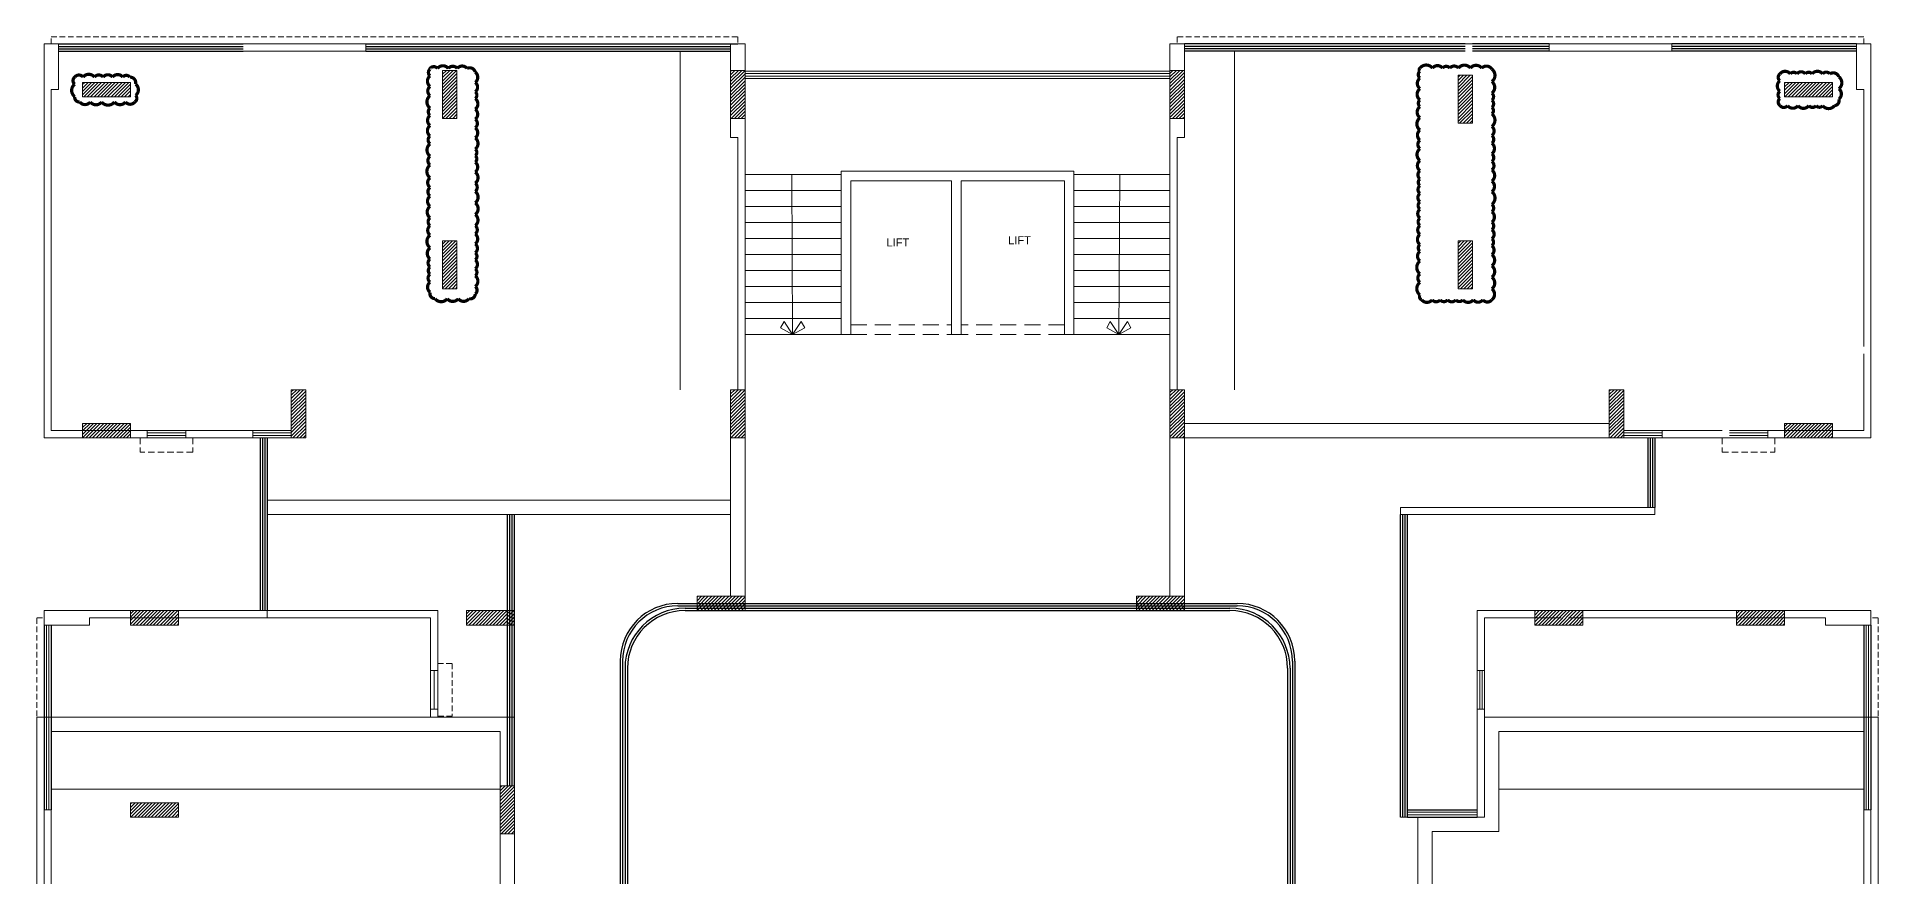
# Model space of a CAD drawing. Header units: inches. Extents: x 1807 to 67852, y 1160 to 20242.
# Drawn here: x 30900 to 32050, y 9238 to 9763 of the extents above; entities that cross this region are included whole.
import ezdxf

# ---------------------------------------------------------------- set-up
doc = ezdxf.new("R2010")
doc.units = ezdxf.units.IN
doc.header["$MEASUREMENT"] = 0
doc.linetypes.add('DASHED', pattern=[0.75, 0.5, -0.25])
for name, color, linetype, lineweight in [('02WINDOW & DOTTED', 8, 'Continuous', 20), ('06DIM', 194, 'Continuous', 15), ('column_01', 7, 'Continuous', 18), ('HATCH', 8, 'Continuous', 0), ('Nstair', 8, 'Continuous', 20), ('PROJ.', 8, 'DASHED', 20), ('RAILING', 8, 'Continuous', 25), ('Railing 01', 8, 'Continuous', 18), ('SHOP TEXT', 7, 'Continuous', 15), ('wall', 7, 'Continuous', 20), ('WALLS', 7, 'Continuous', 20), ('WINDOW', 8, 'Continuous', 15)]:
    doc.layers.add(name, color=color, linetype=linetype, lineweight=lineweight)
doc.styles.add('Krupalu 1', font='arial.ttf')
pattern_1 = [(45, (-2883.8112, 0), (-1.0606601718, 1.0606601718), [])]

# ---------------------------------------------------------------- blocks, each defined once
blk = doc.blocks.new('A$C538C39F4')
at = {"layer": 'column_01', "lineweight": 18}
h = blk.add_hatch(color=8, dxfattribs=at)
h.dxf.hatch_style = 1
h.paths.add_polyline_path([(0, 0), (0, 9), (9, 9), (9, 0)])
at = {"layer": 'column_01'}
for p, q in [((9, 9), (0, 0)), ((0, 9), (9, 0))]:
    blk.add_line(p, q, dxfattribs=at)
blk.add_lwpolyline([(0, 9), (9, 9), (9, 0), (0, 0)], close=True, dxfattribs=at)
blk = doc.blocks.new('dfhtutrut')
at = {"layer": 'HATCH'}
h = blk.add_hatch(dxfattribs=at)
h.set_pattern_fill('ANSI31', color=256, scale=12, style=0)
h.set_pattern_definition(pattern_1)
h.paths.add_polyline_path([(142340.4, -629916), (142340.4, -629946), (142349.4, -629946), (142349.4, -629916)])
h = blk.add_hatch(dxfattribs=at)
h.set_pattern_fill('ANSI31', color=256, scale=12, style=0)
h.set_pattern_definition(pattern_1)
h.paths.add_polyline_path([(142520.4, -629916), (142520.4, -629946), (142529.4, -629946), (142529.4, -629916)])
h = blk.add_hatch(dxfattribs=at)
h.set_pattern_fill('ANSI31', color=256, scale=12, style=0)
h.set_pattern_definition(pattern_1)
h.paths.add_polyline_path([(142794.9, -629916), (142794.9, -629946), (142803.9, -629946), (142803.9, -629916)])
h = blk.add_hatch(dxfattribs=at)
h.set_pattern_fill('ANSI31', color=256, scale=12, style=0)
h.set_pattern_definition(pattern_1)
h.paths.add_polyline_path([(142974.9, -629919), (142974.9, -629949), (142983.9, -629949), (142983.9, -629919)])
h = blk.add_hatch(dxfattribs=at)
h.set_pattern_fill('ANSI31', color=256, scale=12, style=0)
h.set_pattern_definition(pattern_1)
h.paths.add_polyline_path([(142115.4, -629932.5), (142145.4, -629932.5), (142145.4, -629923.5), (142115.4, -629923.5)])
h = blk.add_hatch(dxfattribs=at)
h.set_pattern_fill('ANSI31', color=256, scale=12, style=0)
h.set_pattern_definition(pattern_1)
h.paths.add_polyline_path([(143208.9, -629932.5), (143178.9, -629932.5), (143178.9, -629923.5), (143208.9, -629923.5)])
h = blk.add_hatch(dxfattribs=at)
h.set_pattern_fill('ANSI31', color=256, scale=12, style=0)
h.set_pattern_definition(pattern_1)
h.paths.add_polyline_path([(142349.4, -630052.5), (142349.4, -630022.5), (142340.4, -630022.5), (142340.4, -630052.5)])
h = blk.add_hatch(dxfattribs=at)
h.set_pattern_fill('ANSI31', color=256, scale=12, style=0)
h.set_pattern_definition(pattern_1)
h.paths.add_polyline_path([(142983.9, -630052.5), (142983.9, -630022.5), (142974.9, -630022.5), (142974.9, -630052.5)])
h = blk.add_hatch(dxfattribs=at)
h.set_pattern_fill('ANSI31', color=256, scale=12, style=0)
h.set_pattern_definition(pattern_1)
h.paths.add_polyline_path([(142254.9, -630145.5), (142254.9, -630115.5), (142245.9, -630115.5), (142245.9, -630145.5)])
h = blk.add_hatch(dxfattribs=at)
h.set_pattern_fill('ANSI31', color=256, scale=12, style=0)
h.set_pattern_definition(pattern_1)
h.paths.add_polyline_path([(142529.4, -630145.5), (142529.4, -630115.5), (142520.4, -630115.5), (142520.4, -630145.5)])
h = blk.add_hatch(dxfattribs=at)
h.set_pattern_fill('ANSI31', color=256, scale=12, style=0)
h.set_pattern_definition(pattern_1)
h.paths.add_polyline_path([(142803.9, -630145.5), (142803.9, -630115.5), (142794.9, -630115.5), (142794.9, -630145.5)])
h = blk.add_hatch(dxfattribs=at)
h.set_pattern_fill('ANSI31', color=256, scale=12, style=0)
h.set_pattern_definition(pattern_1)
h.paths.add_polyline_path([(143078.4, -630145.5), (143078.4, -630115.5), (143069.4, -630115.5), (143069.4, -630145.5)])
h = blk.add_hatch(dxfattribs=at)
h.set_pattern_fill('ANSI31', color=256, scale=12, style=0)
h.set_pattern_definition(pattern_1)
h.paths.add_polyline_path([(142115.4, -630145.5), (142145.4, -630145.5), (142145.4, -630136.5), (142115.4, -630136.5)])
h = blk.add_hatch(dxfattribs=at)
h.set_pattern_fill('ANSI31', color=256, scale=12, style=0)
h.set_pattern_definition(pattern_1)
h.paths.add_polyline_path([(143208.9, -630145.5), (143178.9, -630145.5), (143178.9, -630136.5), (143208.9, -630136.5)])
h = blk.add_hatch(dxfattribs=at)
h.set_pattern_fill('ANSI31', color=256, scale=12, style=0)
h.set_pattern_definition(pattern_1)
h.paths.add_polyline_path([(142145.4, -630262.5), (142175.4, -630262.5), (142175.4, -630253.5), (142145.4, -630253.5)])
h = blk.add_hatch(dxfattribs=at)
h.set_pattern_fill('ANSI31', color=256, scale=12, style=0)
h.set_pattern_definition(pattern_1)
h.paths.add_polyline_path([(142385.4, -630262.5), (142355.4, -630262.5), (142355.4, -630253.5), (142385.4, -630253.5)])
h = blk.add_hatch(dxfattribs=at)
h.set_pattern_fill('ANSI31', color=256, scale=12, style=0)
h.set_pattern_definition(pattern_1)
h.paths.add_polyline_path([(142529.4, -630244.5), (142499.4, -630244.5), (142499.4, -630253.5), (142529.4, -630253.5)])
h = blk.add_hatch(dxfattribs=at)
h.set_pattern_fill('ANSI31', color=256, scale=12, style=0)
h.set_pattern_definition(pattern_1)
h.paths.add_polyline_path([(142803.9, -630244.5), (142773.9, -630244.5), (142773.9, -630253.5), (142803.9, -630253.5)])
h = blk.add_hatch(dxfattribs=at)
h.set_pattern_fill('ANSI31', color=256, scale=12, style=0)
h.set_pattern_definition(pattern_1)
h.paths.add_polyline_path([(143022.9, -630262.5), (143052.9, -630262.5), (143052.9, -630253.5), (143022.9, -630253.5)])
h = blk.add_hatch(dxfattribs=at)
h.set_pattern_fill('ANSI31', color=256, scale=12, style=0)
h.set_pattern_definition(pattern_1)
h.paths.add_polyline_path([(143178.9, -630262.5), (143148.9, -630262.5), (143148.9, -630253.5), (143178.9, -630253.5)])
h = blk.add_hatch(dxfattribs=at)
h.set_pattern_fill('ANSI31', color=256, scale=12, style=0)
h.set_pattern_definition(pattern_1)
h.paths.add_polyline_path([(142376.4, -630363), (142376.4, -630393), (142385.4, -630393), (142385.4, -630363)])
h = blk.add_hatch(dxfattribs=at)
h.set_pattern_fill('ANSI31', color=256, scale=12, style=0)
h.set_pattern_definition(pattern_1)
h.paths.add_polyline_path([(142145.4, -630382.5), (142175.4, -630382.5), (142175.4, -630373.5), (142145.4, -630373.5)])
h = blk.add_hatch(dxfattribs=at)
h.set_pattern_fill('ANSI31', color=256, scale=12, style=0)
h.set_pattern_definition(pattern_1)
h.paths.add_polyline_path([(142938.9, -630490.5), (142938.9, -630520.5), (142947.9, -630520.5), (142947.9, -630490.5)])
h = blk.add_hatch(dxfattribs=at)
h.set_pattern_fill('ANSI31', color=256, scale=12, style=0)
h.set_pattern_definition(pattern_1)
h.paths.add_polyline_path([(142145.4, -630507), (142175.4, -630507), (142175.4, -630498), (142145.4, -630498)])
h = blk.add_hatch(dxfattribs=at)
h.set_pattern_fill('ANSI31', color=256, scale=12, style=0)
h.set_pattern_definition(pattern_1)
h.paths.add_polyline_path([(142230.9, -630507), (142200.9, -630507), (142200.9, -630498), (142230.9, -630498)])
h = blk.add_hatch(dxfattribs=at)
h.set_pattern_fill('ANSI31', color=256, scale=12, style=0)
h.set_pattern_definition(pattern_1)
h.paths.add_polyline_path([(143079.9, -630507), (143109.9, -630507), (143109.9, -630498), (143079.9, -630498)])
h = blk.add_hatch(dxfattribs=at)
h.set_pattern_fill('ANSI31', color=256, scale=12, style=0)
h.set_pattern_definition(pattern_1)
h.paths.add_polyline_path([(143178.9, -630507), (143148.9, -630507), (143148.9, -630498), (143178.9, -630498)])
h = blk.add_hatch(dxfattribs=at)
h.set_pattern_fill('ANSI31', color=256, scale=12, style=0)
h.set_pattern_definition(pattern_1)
h.paths.add_polyline_path([(142385.4, -630622.5), (142355.4, -630622.5), (142355.4, -630631.5), (142385.4, -630631.5)])
h = blk.add_hatch(dxfattribs=at)
h.set_pattern_fill('ANSI31', color=256, scale=12, style=0)
h.set_pattern_definition(pattern_1)
h.paths.add_polyline_path([(142938.9, -630631.5), (142968.9, -630631.5), (142968.9, -630622.5), (142938.9, -630622.5)])
h = blk.add_hatch(dxfattribs=at)
h.set_pattern_fill('ANSI31', color=256, scale=12, style=0)
h.set_pattern_definition(pattern_1)
h.paths.add_polyline_path([(142145.4, -630693.7), (142175.4, -630693.7), (142175.4, -630684.7), (142145.4, -630684.7)])
h = blk.add_hatch(dxfattribs=at)
h.set_pattern_fill('ANSI31', color=256, scale=12, style=0)
h.set_pattern_definition(pattern_1)
h.paths.add_polyline_path([(143178.9, -630693.7), (143148.9, -630693.7), (143148.9, -630684.7), (143178.9, -630684.7)])
h = blk.add_hatch(dxfattribs=at)
h.set_pattern_fill('ANSI31', color=256, scale=12, style=0)
h.set_pattern_definition(pattern_1)
h.paths.add_polyline_path([(142385.4, -630747), (142355.4, -630747), (142355.4, -630756), (142385.4, -630756)])
h = blk.add_hatch(dxfattribs=at)
h.set_pattern_fill('ANSI31', color=256, scale=12, style=0)
h.set_pattern_definition(pattern_1)
h.paths.add_polyline_path([(142938.9, -630756), (142968.9, -630756), (142968.9, -630747), (142938.9, -630747)])
h = blk.add_hatch(dxfattribs=at)
h.set_pattern_fill('ANSI31', color=256, scale=12, style=0)
h.set_pattern_definition(pattern_1)
h.paths.add_polyline_path([(142145.4, -630880.5), (142175.4, -630880.5), (142175.4, -630871.5), (142145.4, -630871.5)])
h = blk.add_hatch(dxfattribs=at)
h.set_pattern_fill('ANSI31', color=256, scale=12, style=0)
h.set_pattern_definition(pattern_1)
h.paths.add_polyline_path([(142230.9, -630880.5), (142200.9, -630880.5), (142200.9, -630871.5), (142230.9, -630871.5)])
h = blk.add_hatch(dxfattribs=at)
h.set_pattern_fill('ANSI31', color=256, scale=12, style=0)
h.set_pattern_definition(pattern_1)
h.paths.add_polyline_path([(143079.9, -630880.5), (143109.9, -630880.5), (143109.9, -630871.5), (143079.9, -630871.5)])
h = blk.add_hatch(dxfattribs=at)
h.set_pattern_fill('ANSI31', color=256, scale=12, style=0)
h.set_pattern_definition(pattern_1)
h.paths.add_polyline_path([(143178.9, -630880.5), (143148.9, -630880.5), (143148.9, -630871.5), (143178.9, -630871.5)])
h = blk.add_hatch(dxfattribs=at)
h.set_pattern_fill('ANSI31', color=256, scale=12, style=0)
h.set_pattern_definition(pattern_1)
h.paths.add_polyline_path([(142385.4, -631000.5), (142385.4, -630970.5), (142376.4, -630970.5), (142376.4, -631000.5)])
h = blk.add_hatch(dxfattribs=at)
h.set_pattern_fill('ANSI31', color=256, scale=12, style=0)
h.set_pattern_definition(pattern_1)
h.paths.add_polyline_path([(142947.9, -631000.5), (142947.9, -630970.5), (142938.9, -630970.5), (142938.9, -631000.5)])
h = blk.add_hatch(dxfattribs=at)
h.set_pattern_fill('ANSI31', color=256, scale=12, style=0)
h.set_pattern_definition(pattern_1)
h.paths.add_polyline_path([(142115.4, -630996), (142115.4, -631026), (142124.4, -631026), (142124.4, -630996)])
h = blk.add_hatch(dxfattribs=at)
h.set_pattern_fill('ANSI31', color=256, scale=12, style=0)
h.set_pattern_definition(pattern_1)
h.paths.add_polyline_path([(143199.9, -630996), (143199.9, -631026), (143208.9, -631026), (143208.9, -630996)])
h = blk.add_hatch(dxfattribs=at)
h.set_pattern_fill('ANSI31', color=256, scale=12, style=0)
h.set_pattern_definition(pattern_1)
h.paths.add_polyline_path([(142553.4, -631129.5), (142553.4, -631099.5), (142544.4, -631099.5), (142544.4, -631129.5)])
h = blk.add_hatch(dxfattribs=at)
h.set_pattern_fill('ANSI31', color=256, scale=12, style=0)
h.set_pattern_definition(pattern_1)
h.paths.add_polyline_path([(142779.9, -631129.5), (142779.9, -631099.5), (142770.9, -631099.5), (142770.9, -631129.5)])
h = blk.add_hatch(dxfattribs=at)
h.set_pattern_fill('ANSI31', color=256, scale=12, style=0)
h.set_pattern_definition(pattern_1)
h.paths.add_polyline_path([(142395.9, -631120.5), (142365.9, -631120.5), (142365.9, -631129.5), (142395.9, -631129.5)])
h = blk.add_hatch(dxfattribs=at)
h.set_pattern_fill('ANSI31', color=256, scale=12, style=0)
h.set_pattern_definition(pattern_1)
h.paths.add_polyline_path([(142928.4, -631129.5), (142958.4, -631129.5), (142958.4, -631120.5), (142928.4, -631120.5)])
h = blk.add_hatch(dxfattribs=at)
h.set_pattern_fill('ANSI31', color=256, scale=12, style=0)
h.set_pattern_definition(pattern_1)
edge = h.paths.add_edge_path()
edge.add_line((142115.4, -631221), (142124.4, -631221))
edge.add_line((142124.4, -631221), (142115.4, -631230))
edge.add_line((142115.4, -631230), (142124.4, -631230))
h = blk.add_hatch(dxfattribs=at)
h.set_pattern_fill('ANSI31', color=256, scale=12, style=0)
h.set_pattern_definition(pattern_1)
edge = h.paths.add_edge_path()
edge.add_line((142115.4, -631221), (142124.4, -631221))
h = blk.add_hatch(dxfattribs=at)
h.set_pattern_fill('ANSI31', color=256, scale=12, style=0)
h.set_pattern_definition(pattern_1)
h.paths.add_polyline_path([(142115.4, -631221), (142115.4, -631251), (142124.4, -631251), (142124.4, -631221)])
h.paths.add_polyline_path([(142124.4, -631230), (142115.4, -631221), (142115.4, -631230), (142124.4, -631221), (142124.4, -631230)], flags=16)
h = blk.add_hatch(dxfattribs=at)
h.set_pattern_fill('ANSI31', color=256, scale=12, style=0)
h.set_pattern_definition(pattern_1)
h.paths.add_polyline_path([(143208.9, -631221), (143208.9, -631251), (143199.9, -631251), (143199.9, -631221)])
h = blk.add_hatch(dxfattribs=at)
h.set_pattern_fill('ANSI31', color=256, scale=12, style=0)
h.set_pattern_definition(pattern_1)
edge = h.paths.add_edge_path()
edge.add_line((142115.4, -631230), (142124.4, -631230))
h = blk.add_hatch(dxfattribs=at)
h.set_pattern_fill('ANSI31', color=256, scale=12, style=0)
h.set_pattern_definition(pattern_1)
edge = h.paths.add_edge_path()
edge.add_line((142359.9, -631266), (142368.9, -631266))
h = blk.add_hatch(dxfattribs=at)
h.set_pattern_fill('ANSI31', color=256, scale=12, style=0)
h.set_pattern_definition(pattern_1)
h.paths.add_polyline_path([(142368.9, -631266), (142368.9, -631296), (142359.9, -631296), (142359.9, -631266)])
h.paths.add_polyline_path([(142368.9, -631275), (142359.9, -631266), (142359.9, -631275), (142368.9, -631266), (142368.9, -631275)], flags=16)
h = blk.add_hatch(dxfattribs=at)
h.set_pattern_fill('ANSI31', color=256, scale=12, style=0)
h.set_pattern_definition(pattern_1)
h.paths.add_polyline_path([(142964.4, -631266), (142964.4, -631296), (142955.4, -631296), (142955.4, -631266)])
h = blk.add_hatch(dxfattribs=at)
h.set_pattern_fill('ANSI31', color=256, scale=12, style=0)
h.set_pattern_definition(pattern_1)
edge = h.paths.add_edge_path()
edge.add_line((142359.9, -631275), (142368.9, -631275))
h = blk.add_hatch(dxfattribs=at)
h.set_pattern_fill('ANSI31', color=256, scale=12, style=0)
h.set_pattern_definition(pattern_1)
edge = h.paths.add_edge_path()
edge.add_line((142359.9, -631275), (142368.9, -631275))
h = blk.add_hatch(dxfattribs=at)
h.set_pattern_fill('ANSI31', color=256, scale=12, style=0)
h.set_pattern_definition(pattern_1)
h.paths.add_polyline_path([(142124.4, -631399.5), (142124.4, -631369.5), (142115.4, -631369.5), (142115.4, -631399.5)])
h = blk.add_hatch(dxfattribs=at)
h.set_pattern_fill('ANSI31', color=256, scale=12, style=0)
h.set_pattern_definition(pattern_1)
h.paths.add_polyline_path([(142368.9, -631399.5), (142368.9, -631369.5), (142359.9, -631369.5), (142359.9, -631399.5)])
h = blk.add_hatch(dxfattribs=at)
h.set_pattern_fill('ANSI31', color=256, scale=12, style=0)
h.set_pattern_definition(pattern_1)
h.paths.add_polyline_path([(142553.4, -631399.5), (142553.4, -631369.5), (142544.4, -631369.5), (142544.4, -631399.5)])
h = blk.add_hatch(dxfattribs=at)
h.set_pattern_fill('ANSI31', color=256, scale=12, style=0)
h.set_pattern_definition(pattern_1)
h.paths.add_polyline_path([(142779.9, -631399.5), (142779.9, -631369.5), (142770.9, -631369.5), (142770.9, -631399.5)])
h = blk.add_hatch(dxfattribs=at)
h.set_pattern_fill('ANSI31', color=256, scale=12, style=0)
h.set_pattern_definition(pattern_1)
h.paths.add_polyline_path([(142964.4, -631399.5), (142964.4, -631369.5), (142955.4, -631369.5), (142955.4, -631399.5)])
h = blk.add_hatch(dxfattribs=at)
h.set_pattern_fill('ANSI31', color=256, scale=12, style=0)
h.set_pattern_definition(pattern_1)
h.paths.add_polyline_path([(143208.9, -631399.5), (143208.9, -631369.5), (143199.9, -631369.5), (143199.9, -631399.5)])
at = {"layer": 'column_01'}
for points in [[(142340.4, -629916), (142340.4, -629946), (142349.4, -629946), (142349.4, -629916)], [(142520.4, -629916), (142520.4, -629946), (142529.4, -629946), (142529.4, -629916)], [(142794.9, -629916), (142794.9, -629946), (142803.9, -629946), (142803.9, -629916)], [(142974.9, -629919), (142974.9, -629949), (142983.9, -629949), (142983.9, -629919)], [(142115.4, -629932.5), (142145.4, -629932.5), (142145.4, -629923.5), (142115.4, -629923.5)], [(143208.9, -629932.5), (143178.9, -629932.5), (143178.9, -629923.5), (143208.9, -629923.5)], [(142349.4, -630052.5), (142349.4, -630022.5), (142340.4, -630022.5), (142340.4, -630052.5)], [(142983.9, -630052.5), (142983.9, -630022.5), (142974.9, -630022.5), (142974.9, -630052.5)], [(142254.9, -630145.5), (142254.9, -630115.5), (142245.9, -630115.5), (142245.9, -630145.5)], [(142529.4, -630145.5), (142529.4, -630115.5), (142520.4, -630115.5), (142520.4, -630145.5)], [(142803.9, -630145.5), (142803.9, -630115.5), (142794.9, -630115.5), (142794.9, -630145.5)], [(143078.4, -630145.5), (143078.4, -630115.5), (143069.4, -630115.5), (143069.4, -630145.5)], [(142115.4, -630145.5), (142145.4, -630145.5), (142145.4, -630136.5), (142115.4, -630136.5)], [(143208.9, -630145.5), (143178.9, -630145.5), (143178.9, -630136.5), (143208.9, -630136.5)], [(142145.4, -630262.5), (142175.4, -630262.5), (142175.4, -630253.5), (142145.4, -630253.5)], [(142385.4, -630262.5), (142355.4, -630262.5), (142355.4, -630253.5), (142385.4, -630253.5)], [(142529.4, -630244.5), (142499.4, -630244.5), (142499.4, -630253.5), (142529.4, -630253.5)], [(142803.9, -630244.5), (142773.9, -630244.5), (142773.9, -630253.5), (142803.9, -630253.5)], [(143022.9, -630262.5), (143052.9, -630262.5), (143052.9, -630253.5), (143022.9, -630253.5)], [(143178.9, -630262.5), (143148.9, -630262.5), (143148.9, -630253.5), (143178.9, -630253.5)], [(142376.4, -630363), (142376.4, -630393), (142385.4, -630393), (142385.4, -630363)], [(142145.4, -630382.5), (142175.4, -630382.5), (142175.4, -630373.5), (142145.4, -630373.5)], [(142938.9, -630490.5), (142938.9, -630520.5), (142947.9, -630520.5), (142947.9, -630490.5)], [(142145.4, -630507), (142175.4, -630507), (142175.4, -630498), (142145.4, -630498)], [(142230.9, -630507), (142200.9, -630507), (142200.9, -630498), (142230.9, -630498)], [(143079.9, -630507), (143109.9, -630507), (143109.9, -630498), (143079.9, -630498)], [(143178.9, -630507), (143148.9, -630507), (143148.9, -630498), (143178.9, -630498)], [(142385.4, -630622.5), (142355.4, -630622.5), (142355.4, -630631.5), (142385.4, -630631.5)], [(142938.9, -630631.5), (142968.9, -630631.5), (142968.9, -630622.5), (142938.9, -630622.5)], [(142145.4, -630693.7), (142175.4, -630693.7), (142175.4, -630684.7), (142145.4, -630684.7)], [(143178.9, -630693.7), (143148.9, -630693.7), (143148.9, -630684.7), (143178.9, -630684.7)], [(142385.4, -630747), (142355.4, -630747), (142355.4, -630756), (142385.4, -630756)], [(142938.9, -630756), (142968.9, -630756), (142968.9, -630747), (142938.9, -630747)], [(142145.4, -630880.5), (142175.4, -630880.5), (142175.4, -630871.5), (142145.4, -630871.5)], [(142230.9, -630880.5), (142200.9, -630880.5), (142200.9, -630871.5), (142230.9, -630871.5)], [(143079.9, -630880.5), (143109.9, -630880.5), (143109.9, -630871.5), (143079.9, -630871.5)], [(143178.9, -630880.5), (143148.9, -630880.5), (143148.9, -630871.5), (143178.9, -630871.5)], [(142385.4, -631000.5), (142385.4, -630970.5), (142376.4, -630970.5), (142376.4, -631000.5)], [(142947.9, -631000.5), (142947.9, -630970.5), (142938.9, -630970.5), (142938.9, -631000.5)], [(142115.4, -630996), (142115.4, -631026), (142124.4, -631026), (142124.4, -630996)], [(143199.9, -630996), (143199.9, -631026), (143208.9, -631026), (143208.9, -630996)], [(142553.4, -631129.5), (142553.4, -631099.5), (142544.4, -631099.5), (142544.4, -631129.5)], [(142779.9, -631129.5), (142779.9, -631099.5), (142770.9, -631099.5), (142770.9, -631129.5)], [(142395.9, -631120.5), (142365.9, -631120.5), (142365.9, -631129.5), (142395.9, -631129.5)], [(142928.4, -631129.5), (142958.4, -631129.5), (142958.4, -631120.5), (142928.4, -631120.5)], [(142115.4, -631221), (142115.4, -631251), (142124.4, -631251), (142124.4, -631221)], [(143208.9, -631221), (143208.9, -631251), (143199.9, -631251), (143199.9, -631221)], [(142368.9, -631266), (142368.9, -631296), (142359.9, -631296), (142359.9, -631266)], [(142964.4, -631266), (142964.4, -631296), (142955.4, -631296), (142955.4, -631266)], [(142124.4, -631399.5), (142124.4, -631369.5), (142115.4, -631369.5), (142115.4, -631399.5)], [(142368.9, -631399.5), (142368.9, -631369.5), (142359.9, -631369.5), (142359.9, -631399.5)], [(142553.4, -631399.5), (142553.4, -631369.5), (142544.4, -631369.5), (142544.4, -631399.5)], [(142779.9, -631399.5), (142779.9, -631369.5), (142770.9, -631369.5), (142770.9, -631399.5)], [(142964.4, -631399.5), (142964.4, -631369.5), (142955.4, -631369.5), (142955.4, -631399.5)], [(143208.9, -631399.5), (143208.9, -631369.5), (143199.9, -631369.5), (143199.9, -631399.5)]]:
    blk.add_lwpolyline(points, close=True, dxfattribs=at)
at = {"layer": 'column_01', "xscale": -1}
blk.add_blockref('A$C538C39F4', (142124.4, -631230), dxfattribs=at)
at = {"layer": 'column_01'}
blk.add_blockref('A$C538C39F4', (142359.9, -631275), dxfattribs=at)

msp = doc.modelspace()

# ---------------------------------------------------------------- linework, layer by layer
at = {"layer": '02WINDOW & DOTTED'}
for p, q in [((31607.6, 9741.2), (31341.9, 9741.2)), ((31607.6, 9739.7), (31341.9, 9739.7)), ((31607.6, 9738.2), (31341.9, 9738.2)), ((31607.6, 9736.7), (31341.9, 9736.7))]:
    msp.add_line(p, q, dxfattribs=at)
at = {"layer": '02WINDOW & DOTTED', "linetype": 'DASHED', "ltscale": 20}
for p, q in [((31408.1, 9582.7), (31471.1, 9582.7)), ((31408.1, 9576.7), (31471.1, 9576.7)), ((31541.6, 9582.7), (31477.1, 9582.7)), ((31541.6, 9576.7), (31477.1, 9576.7))]:
    msp.add_line(p, q, dxfattribs=at)
at = {"layer": '06DIM'}
for points in [[(31921.1, 9753.7), (31921.1, 9758.2)], [(31043.6, 9404.2), (31043.6, 9399.7)], [(32041.1, 9279.7), (32045.6, 9279.7)]]:
    msp.add_lwpolyline(points, dxfattribs=at)
at = {"layer": '06DIM', "color": 1, "const_width": 2}
for points in [[(31145.3, 9742.9, -0.5), (31149.9, 9742.9, -0.5), (31156.7, 9742.9, -0.5), (31162.3, 9742.9, -0.5), (31168.4, 9742.9, -0.5), (31173.5, 9740.6, -0.5), (31173.5, 9734.2, -0.5), (31173.5, 9728.3, -0.5), (31173.5, 9724.1, -0.5), (31173.5, 9717.4, -0.5), (31173.5, 9711.2, -0.5), (31173.5, 9705.8, -0.5), (31173.5, 9699.5, -0.5), (31173.5, 9692.5, -0.5), (31173.5, 9688.4, -0.5), (31173.5, 9684.4, -0.5), (31173.5, 9678.2, -0.5), (31173.5, 9671.2, -0.5), (31173.5, 9666.1, -0.5), (31173.5, 9658.9, -0.5), (31173.5, 9651.6, -0.5), (31173.5, 9644.7, -0.5), (31173.5, 9639.5, -0.5), (31173.5, 9633.3, -0.5), (31173.5, 9627.7, -0.5), (31173.5, 9623.3, -0.5), (31173.5, 9617.7, -0.5), (31173.5, 9613.4, -0.5), (31173.5, 9606.7, -0.5), (31173.5, 9602, -0.5), (31169.6, 9599.1, -0.5), (31162.9, 9599.1, -0.5), (31156, 9599.1, -0.5), (31148.4, 9599.1, -0.5), (31145.3, 9603.1, -0.5), (31145.3, 9609.4, -0.5), (31145.3, 9614.4, -0.5), (31145.3, 9618.9, -0.5), (31145.3, 9623.9, -0.5), (31145.3, 9630.9, -0.5), (31145.3, 9638.8, -0.5), (31145.3, 9644.7, -0.5), (31145.3, 9649.6, -0.5), (31145.3, 9656.8, -0.5), (31145.3, 9663.2, -0.5), (31145.3, 9668.6, -0.5), (31145.3, 9674.6, -0.5), (31145.3, 9682.6, -0.5), (31145.3, 9688.1, -0.5), (31145.3, 9695.8, -0.5), (31145.3, 9700.7, -0.5), (31145.3, 9707.3, -0.5), (31145.3, 9713.6, -0.5), (31145.3, 9718.1, -0.5), (31145.3, 9725.9, -0.5), (31145.3, 9731.7, -0.5), (31145.3, 9738.3, -0.5), (31145.3, 9742.5, -0.5)], [(31763.8, 9743.1, -0.5), (31771.6, 9743.1, -0.5), (31777.9, 9743.1, -0.5), (31782.5, 9743.1, -0.5), (31787.8, 9743.1, -0.5), (31795.3, 9743.1, -0.5), (31802.4, 9743.1, -0.5), (31808.7, 9742.5, -0.5), (31808.7, 9734.7, -0.5), (31808.7, 9727.5, -0.5), (31808.7, 9723.1, -0.5), (31808.7, 9718.6, -0.5), (31808.7, 9714.5, -0.5), (31808.7, 9706.7, -0.5), (31808.7, 9701, -0.5), (31808.7, 9696.2, -0.5), (31808.7, 9689.6, -0.5), (31808.7, 9684.8, -0.5), (31808.7, 9679.5, -0.5), (31808.7, 9672.5, -0.5), (31808.7, 9665.9, -0.5), (31808.7, 9658, -0.5), (31808.7, 9653.4, -0.5), (31808.7, 9646.9, -0.5), (31808.7, 9642.2, -0.5), (31808.7, 9636.5, -0.5), (31808.7, 9632.2, -0.5), (31808.7, 9626.6, -0.5), (31808.7, 9619.6, -0.5), (31808.7, 9612.5, -0.5), (31808.7, 9605.2, -0.5), (31808.7, 9598.4, -0.5), (31803.1, 9598.4, -0.5), (31797.1, 9598.4, -0.5), (31790.6, 9598.4, -0.5), (31786.2, 9598.4, -0.5), (31781.1, 9598.4, -0.5), (31776.4, 9598.4, -0.5), (31771.4, 9598.4, -0.5), (31764.9, 9598.4, -0.5), (31763.8, 9601.4, -0.5), (31763.8, 9609.3, -0.5), (31763.8, 9614.6, -0.5), (31763.8, 9622.6, -0.5), (31763.8, 9628.7, -0.5), (31763.8, 9632.9, -0.5), (31763.8, 9639.2, -0.5), (31763.8, 9644.8, -0.5), (31763.8, 9649.4, -0.5), (31763.8, 9655, -0.5), (31763.8, 9659.6, -0.5), (31763.8, 9664.8, -0.5), (31763.8, 9669.7, -0.5), (31763.8, 9673.9, -0.5), (31763.8, 9679, -0.5), (31763.8, 9685.4, -0.5), (31763.8, 9692.8, -0.5), (31763.8, 9698.1, -0.5), (31763.8, 9704.4, -0.5), (31763.8, 9712.1, -0.5), (31763.8, 9719.1, -0.5), (31763.8, 9723.2, -0.5), (31763.8, 9730.3, -0.5), (31763.8, 9736.9, -0.5), (31763.8, 9741.2, -0.5)], [(30923.3, 9737.5, -0.5), (30928.5, 9737.5, -0.5), (30935.6, 9737.5, -0.5), (30941, 9737.5, -0.5), (30946.9, 9737.5, -0.5), (30953.3, 9737.5, -0.5), (30957.7, 9737.5, -0.5), (30961.3, 9733.1, -0.5), (30961.3, 9726.1, -0.5), (30960.8, 9722, -0.5), (30955, 9722, -0.5), (30948.1, 9722, -0.5), (30940.1, 9722, -0.5), (30933, 9722, -0.5), (30926.4, 9722, -0.5), (30923.3, 9725.3, -0.5), (30923.3, 9733.1, -0.5)], [(31988.7, 9739.5, -0.5), (31995.2, 9739.5, -0.5), (31999.3, 9739.5, -0.5), (32004.6, 9739.5, -0.5), (32008.8, 9739.5, -0.5), (32015.4, 9739.5, -0.5), (32019.9, 9739.5, -0.5), (32025.5, 9737.7, -0.5), (32025.5, 9730.2, -0.5), (32025.5, 9723.8, -0.5), (32022.8, 9719.7, -0.5), (32015.4, 9719.7, -0.5), (32011.3, 9719.7, -0.5), (32006.8, 9719.7, -0.5), (32000, 9719.7, -0.5), (31993.5, 9719.7, -0.5), (31988.7, 9719.8, -0.5), (31988.7, 9724.1, -0.5), (31988.7, 9728.7, -0.5), (31988.7, 9735.2, -0.5)]]:
    msp.add_lwpolyline(points, format="xyb", close=True, dxfattribs=at)
at = {"layer": 'Nstair', "ltscale": 10}
for p, q in [((31402.1, 9676.7), (31342.1, 9676.7)), ((31371.3, 9676.7), (31371.8, 9576.7)), ((31547.6, 9676.7), (31607.6, 9676.7)), ((31576.2, 9676.7), (31575.7, 9576.7)), ((31402.1, 9666.7), (31342.1, 9666.7)), ((31547.6, 9666.7), (31607.6, 9666.7)), ((31402.1, 9656.7), (31342.1, 9656.7)), ((31547.6, 9656.7), (31607.6, 9656.7)), ((31402.1, 9646.7), (31342.1, 9646.7)), ((31547.6, 9646.7), (31607.6, 9646.7)), ((31402.1, 9636.7), (31342.1, 9636.7)), ((31547.6, 9636.7), (31607.6, 9636.7)), ((31402.1, 9626.7), (31342.1, 9626.7)), ((31547.6, 9626.7), (31607.6, 9626.7)), ((31402.1, 9616.7), (31342.1, 9616.7)), ((31547.6, 9616.7), (31607.6, 9616.7)), ((31402.1, 9606.7), (31342.1, 9606.7)), ((31402.1, 9596.7), (31342.1, 9596.7)), ((31547.6, 9606.7), (31607.6, 9606.7)), ((31547.6, 9596.7), (31607.6, 9596.7)), ((31402.1, 9586.7), (31342.1, 9586.7)), ((31364.3, 9580.9), (31366.5, 9584.8)), ((31366.5, 9584.8), (31371.8, 9576.7)), ((31377.2, 9584.8), (31371.8, 9576.7)), ((31379.4, 9580.9), (31377.2, 9584.8)), ((31547.6, 9586.7), (31607.6, 9586.7)), ((31568.1, 9580.9), (31570.3, 9584.8)), ((31570.3, 9584.8), (31575.7, 9576.7)), ((31581, 9584.8), (31575.7, 9576.7)), ((31583.2, 9580.9), (31581, 9584.8)), ((31402.1, 9576.7), (31342.1, 9576.7)), ((31371.8, 9576.7), (31364.3, 9580.9)), ((31371.8, 9576.7), (31379.4, 9580.9)), ((31547.6, 9576.7), (31607.6, 9576.7)), ((31575.7, 9576.7), (31568.1, 9580.9)), ((31575.7, 9576.7), (31583.2, 9580.9))]:
    msp.add_line(p, q, dxfattribs=at)
at = {"layer": 'PROJ.', "ltscale": 8}
for p, q in [((30964.1, 9512.2), (30964.1, 9503.2)), ((30997.1, 9503.2), (30964.1, 9503.2)), ((30997.1, 9512.2), (30997.1, 9503.2)), ((31952.6, 9512.2), (31952.6, 9503.2)), ((31952.6, 9503.2), (31985.6, 9503.2)), ((31985.6, 9512.2), (31985.6, 9503.2))]:
    msp.add_line(p, q, dxfattribs=at)
at = {"layer": 'PROJ.', "ltscale": 7}
for points in [[(30908.6, 9758.2), (30908.6, 9762.7), (31337.6, 9762.7), (31337.6, 9758.2)], [(32041.1, 9758.2), (32041.1, 9762.7), (31612.1, 9762.7), (31612.1, 9758.2)], [(30904.1, 8970.7), (30899.6, 8970.7), (30899.6, 9399.7), (30904.1, 9399.7)], [(32045.6, 8970.7), (32050.1, 8970.7), (32050.1, 9399.7), (32045.6, 9399.7)], [(31150.1, 9371.2), (31159.1, 9371.2), (31159.1, 9338.2), (31150.1, 9338.2)]]:
    msp.add_lwpolyline(points, dxfattribs=at)
at = {"layer": 'RAILING'}
for p, q in [((30913.1, 9758.2), (31028.6, 9758.2)), ((30913.1, 9756.7), (31028.6, 9756.7)), ((31105.1, 9758.2), (31337.6, 9758.2)), ((31105.1, 9756.7), (31157.6, 9756.7)), ((31157.6, 9758.2), (31333.1, 9758.2)), ((31157.6, 9756.7), (31333.1, 9756.7)), ((31792.1, 9758.2), (31616.6, 9758.2)), ((31792.1, 9756.7), (31616.6, 9756.7)), ((31844.6, 9758.2), (31796.6, 9758.2)), ((31844.6, 9756.7), (31796.6, 9756.7)), ((32036.6, 9758.2), (31921.1, 9758.2)), ((32036.6, 9756.7), (31921.1, 9756.7)), ((30913.1, 9755.2), (31028.6, 9755.2)), ((30913.1, 9753.7), (31028.6, 9753.7)), ((31105.1, 9755.2), (31157.6, 9755.2)), ((31105.1, 9753.7), (31157.6, 9753.7)), ((31157.6, 9755.2), (31333.1, 9755.2)), ((31157.6, 9753.7), (31333.1, 9753.7)), ((31792.1, 9755.2), (31616.6, 9755.2)), ((31792.1, 9753.7), (31616.6, 9753.7)), ((31844.6, 9755.2), (31796.6, 9755.2)), ((31844.6, 9753.7), (31796.6, 9753.7)), ((32036.6, 9755.2), (31921.1, 9755.2)), ((32036.6, 9753.7), (31921.1, 9753.7)), ((31039.1, 9512.2), (31039.1, 9404.2)), ((31040.6, 9512.2), (31040.6, 9404.2)), ((31042.1, 9512.2), (31042.1, 9404.2)), ((31043.6, 9512.2), (31043.6, 9404.2)), ((31906.1, 9512.2), (31906.1, 9468.7)), ((31907.6, 9512.2), (31907.6, 9468.7)), ((31909.1, 9512.2), (31909.1, 9468.7)), ((31910.6, 9512.2), (31910.6, 9468.7)), ((31193.6, 9294.7), (31193.6, 9464.2)), ((31195.1, 9294.7), (31195.1, 9464.2)), ((31196.6, 9294.7), (31196.6, 9464.2)), ((31198.1, 9294.7), (31198.1, 9464.2)), ((31751.6, 9275.2), (31751.6, 9464.2)), ((31753.1, 9275.2), (31753.1, 9464.2)), ((31754.6, 9275.2), (31754.6, 9464.2)), ((31756.1, 9275.2), (31756.1, 9464.2)), ((31300.1, 9408.7), (31649.6, 9408.7)), ((31300.1, 9407.2), (31649.6, 9407.2)), ((31304.6, 9405.7), (31645.1, 9405.7)), ((31304.6, 9404.2), (31645.1, 9404.2)), ((30904.1, 9395.2), (30904.1, 9279.7)), ((30908.6, 9395.2), (30908.6, 9279.7)), ((32041.1, 9395.2), (32041.1, 9279.7)), ((32045.6, 9395.2), (32045.6, 9279.7)), ((31264.1, 9372.7), (31264.1, 8606.2)), ((31265.6, 9372.7), (31265.6, 8606.2)), ((31267.1, 9368.2), (31267.1, 8606.2)), ((31268.6, 9368.2), (31268.6, 8606.2)), ((31681.1, 9368.2), (31681.1, 8606)), ((31682.6, 9368.2), (31682.6, 8606)), ((31684.1, 9372.7), (31684.1, 8605.9)), ((31685.6, 9372.7), (31685.6, 8605.9)), ((31756.1, 9279.7), (31799.6, 9279.7)), ((31756.1, 9275.2), (31799.6, 9275.2))]:
    msp.add_line(p, q, dxfattribs=at)
for centre, radius, start, end in [((31300.1, 9372.7), 36, 90, 180), ((31300.1, 9372.7), 34.5, 90, 180), ((31304.6, 9368.2), 37.5, 90, 180), ((31304.6, 9368.2), 36, 90, 180), ((31645.1, 9368.2), 37.5, 0, 90), ((31645.1, 9368.2), 36, 0, 90), ((31649.6, 9372.7), 36, 0, 90), ((31649.6, 9372.7), 34.5, 0, 90)]:
    msp.add_arc(centre, radius, start, end, dxfattribs=at)
at = {"layer": 'Railing 01'}
for p, q in [((30905.6, 9395.2), (30905.6, 9279.7)), ((30907.1, 9395.2), (30907.1, 9279.7)), ((32042.6, 9395.2), (32042.6, 9279.7)), ((32044.1, 9395.2), (32044.1, 9279.7)), ((31756.1, 9278.2), (31799.6, 9278.2)), ((31756.1, 9276.7), (31799.6, 9276.7))]:
    msp.add_line(p, q, dxfattribs=at)
at = {"layer": 'wall'}
for p, q in [((30904.1, 9758.2), (30904.1, 9512.2)), ((30904.1, 9758.2), (30913.1, 9758.2)), ((30913.1, 9734.2), (30913.1, 9758.2)), ((31028.6, 9758.2), (31105.1, 9758.2)), ((31105.1, 9758.2), (31105.1, 9753.7)), ((31333.1, 9758.2), (31333.1, 9704.2)), ((31333.1, 9758.2), (31342.1, 9758.2)), ((31342.1, 9758.2), (31342.1, 9542.2)), ((31607.6, 9758.2), (31607.6, 9542.2)), ((31616.6, 9758.2), (31607.6, 9758.2)), ((31616.6, 9758.2), (31616.6, 9704.2)), ((31796.6, 9758.2), (31792.1, 9758.2)), ((31844.6, 9758.2), (31844.6, 9753.7)), ((31921.1, 9758.2), (31844.6, 9758.2)), ((32036.6, 9734.2), (32036.6, 9758.2)), ((32045.6, 9758.2), (32036.6, 9758.2)), ((32045.6, 9758.2), (32045.6, 9512.2)), ((31028.6, 9753.7), (31100.6, 9753.7)), ((31100.6, 9753.7), (31100.6, 9753.7)), ((31105.1, 9753.7), (31100.6, 9753.7)), ((31844.6, 9753.7), (31849.1, 9753.7)), ((31849.1, 9753.7), (31849.1, 9753.7)), ((31921.1, 9753.7), (31849.1, 9753.7)), ((30913.1, 9729.7), (30913.1, 9734.2)), ((32036.6, 9729.7), (32036.6, 9734.2)), ((32036.6, 9734.2), (32036.6, 9734.2)), ((30908.6, 9729.7), (30908.6, 9569.2)), ((30913.1, 9729.7), (30908.6, 9729.7)), ((32036.6, 9729.7), (32041.1, 9729.7)), ((32041.1, 9729.7), (32041.1, 9569.2)), ((31333.1, 9699.7), (31333.1, 9704.2)), ((31333.1, 9704.2), (31333.1, 9704.2)), ((31333.1, 9699.7), (31337.6, 9699.7)), ((31337.6, 9699.7), (31337.6, 9542.2)), ((31612.1, 9699.7), (31612.1, 9542.2)), ((31616.6, 9699.7), (31612.1, 9699.7)), ((31616.6, 9699.7), (31616.6, 9704.2)), ((31616.6, 9704.2), (31616.6, 9704.2)), ((31787.6, 9708.7), (31792.1, 9708.7)), ((31477.1, 9678.7), (31402.1, 9678.7)), ((31402.1, 9678.7), (31402.1, 9576.7)), ((31471.1, 9678.7), (31547.6, 9678.7)), ((31547.6, 9678.7), (31547.6, 9576.7)), ((31408.1, 9576.7), (31408.1, 9672.7)), ((31408.1, 9672.7), (31471.1, 9672.7)), ((31471.1, 9672.7), (31471.1, 9576.7)), ((31471.1, 9576.7), (31471.1, 9672.7)), ((31477.1, 9576.7), (31477.1, 9672.7)), ((31541.6, 9672.7), (31477.1, 9672.7)), ((31477.1, 9672.7), (31477.1, 9576.7)), ((31541.6, 9576.7), (31541.6, 9672.7)), ((31402.1, 9576.7), (31408.1, 9576.7)), ((31471.1, 9576.7), (31477.1, 9576.7)), ((31477.1, 9576.7), (31471.1, 9576.7)), ((31547.6, 9576.7), (31541.6, 9576.7)), ((30908.6, 9569.2), (30908.6, 9564.7)), ((30908.6, 9569.2), (30908.6, 9569.2)), ((30908.6, 9564.7), (30908.6, 9564.7)), ((30908.6, 9564.7), (30908.6, 9516.7)), ((32041.1, 9564.7), (32041.1, 9516.7)), ((30968.6, 9516.7), (30908.6, 9516.7)), ((30968.6, 9516.7), (30968.6, 9512.2)), ((30992.6, 9516.7), (30992.6, 9512.2)), ((30997.1, 9516.7), (30992.6, 9516.7)), ((30997.1, 9516.7), (30997.1, 9516.7)), ((31034.6, 9516.7), (30997.1, 9516.7)), ((31034.6, 9516.7), (31034.6, 9512.2)), ((31891.1, 9516.7), (31891.1, 9512.2)), ((31915.1, 9516.7), (31952.6, 9516.7)), ((31915.1, 9516.7), (31915.1, 9512.2)), ((31981.1, 9516.7), (31981.1, 9512.2)), ((31981.1, 9516.7), (32041.1, 9516.7)), ((30968.6, 9512.2), (30904.1, 9512.2)), ((31034.6, 9512.2), (30992.6, 9512.2)), ((31882.1, 9512.2), (31891.1, 9512.2)), ((31915.1, 9512.2), (31957.1, 9512.2)), ((31981.1, 9512.2), (32045.6, 9512.2)), ((31751.6, 9468.7), (31910.6, 9468.7)), ((31751.6, 9468.7), (31751.6, 9464.2)), ((31910.6, 9468.7), (31910.6, 9464.2)), ((31751.6, 9464.2), (31910.6, 9464.2)), ((31043.6, 9404.2), (30904.1, 9404.2)), ((30904.1, 9395.2), (30904.1, 9404.2)), ((31150.1, 9404.2), (30904.1, 9404.2)), ((30932.6, 9399.7), (30932.6, 9395.2)), ((31043.6, 9399.7), (30932.6, 9399.7)), ((31093.1, 9399.7), (30932.6, 9399.7)), ((31150.1, 9366.7), (31150.1, 9404.2)), ((31799.6, 9404.2), (32045.6, 9404.2)), ((31799.6, 9366.7), (31799.6, 9404.2)), ((31804.1, 9399.7), (31852.1, 9399.7)), ((31804.1, 9366.7), (31804.1, 9399.7)), ((31856.6, 9399.7), (32017.1, 9399.7)), ((32017.1, 9399.7), (32017.1, 9395.2)), ((32045.6, 9395.2), (32045.6, 9404.2)), ((30928.1, 9395.2), (30904.1, 9395.2)), ((30928.1, 9395.2), (30928.1, 9395.2)), ((30928.1, 9395.2), (30932.6, 9395.2)), ((32021.6, 9395.2), (32017.1, 9395.2)), ((32021.6, 9395.2), (32045.6, 9395.2)), ((32021.6, 9395.2), (32021.6, 9395.2)), ((31150.1, 9366.7, 2), (31145.6, 9366.7, 2)), ((31799.6, 9366.7), (31804.1, 9366.7)), ((31145.6, 9337.6), (31145.6, 9342.7)), ((31150.1, 9342.7), (31145.6, 9342.7)), ((31145.6, 9337.6), (31145.6, 9342.7)), ((31150.1, 9337.6), (31150.1, 9342.7)), ((31150.1, 9337.6), (31150.1, 9342.7)), ((31799.6, 9275.2), (31799.6, 9342.7)), ((31799.6, 9342.7), (31804.1, 9342.7)), ((31804.1, 9275.2), (31804.1, 9342.7)), ((30904.1, 9279.7), (30904.1, 9203.2)), ((30908.6, 9279.7), (30904.1, 9279.7)), ((30908.6, 9279.7), (30908.6, 9207.7)), ((31756.1, 9275.2), (31751.6, 9275.2)), ((31799.6, 9275.2), (31804.1, 9275.2)), ((32041.1, 9279.7), (32041.1, 9207.7)), ((32045.6, 9279.7), (32045.6, 9203.2))]:
    msp.add_line(p, q, dxfattribs=at)
at = {"layer": 'WALLS'}
for points in [[(31301.6, 9753.7), (31301.6, 9542.2)], [(31647.9, 9753.7), (31647.9, 9542.2)], [(31093.1, 9399.7), (31145.6, 9399.7), (31145.6, 9366.7)], [(31150.1, 9337.6), (31145.6, 9337.6)], [(30908.6, 9292.6), (31189.1, 9292.6)], [(32041.1, 9292.6), (31813.1, 9292.6)]]:
    msp.add_lwpolyline(points, dxfattribs=at)
for points in [[(31616.6, 9521.2), (31882.1, 9521.2), (31882.1, 9512.2), (31616.6, 9512.2)], [(31333.1, 9512.2), (31342.1, 9512.2), (31342.1, 9413.2), (31333.1, 9413.2)], [(31607.6, 9512.2), (31616.6, 9512.2), (31616.6, 9413.2), (31607.6, 9413.2)], [(31043.6, 9464.2), (31333.1, 9464.2), (31333.1, 9473.2), (31043.6, 9473.2)], [(31198.1, 8770.2), (30899.6, 8770.2), (30899.6, 9337.6), (31198.1, 9337.6)], [(31762.5, 8770.2), (32050.1, 8770.2), (32050.1, 9337.6), (31804.1, 9337.6), (31804.1, 9275.2), (31762.5, 9275.2)], [(31189.1, 8779.2), (30908.6, 8779.2), (30908.6, 9328.6), (31189.1, 9328.6)], [(31771.5, 8779.2), (32041.1, 8779.2), (32041.1, 9328.6), (31813.1, 9328.6), (31813.1, 9266.2), (31771.5, 9266.2)]]:
    msp.add_lwpolyline(points, close=True, dxfattribs=at)
at = {"layer": 'WINDOW'}
for p, q in [((30992.6, 9516.7), (30968.6, 9516.7)), ((30992.6, 9515.2), (30968.6, 9515.2)), ((31034.6, 9516.7), (31058.6, 9516.7)), ((31034.6, 9515.2), (31058.6, 9515.2)), ((31915.1, 9516.7), (31891.1, 9516.7)), ((31915.1, 9515.2), (31891.1, 9515.2)), ((31957.1, 9516.7), (31981.1, 9516.7)), ((31957.1, 9515.2), (31981.1, 9515.2)), ((30992.6, 9513.7), (30968.6, 9513.7)), ((30992.6, 9512.2), (30968.6, 9512.2)), ((31058.6, 9513.7), (31034.6, 9513.7)), ((31058.6, 9512.2), (31034.6, 9512.2)), ((31891.1, 9513.7), (31915.1, 9513.7)), ((31891.1, 9512.2), (31915.1, 9512.2)), ((31957.1, 9513.7), (31981.1, 9513.7)), ((31957.1, 9512.2), (31981.1, 9512.2)), ((31145.6, 9342.8, -2), (31145.6, 9366.8, -2)), ((31147.8, 9342.6, -2), (31147.8, 9366.7, -2)), ((31150.1, 9342.7), (31150.1, 9366.7)), ((31799.6, 9342.7), (31799.6, 9366.7)), ((31801.1, 9342.7), (31801.1, 9366.7)), ((31802.6, 9342.7), (31802.6, 9366.7)), ((31804.1, 9342.7), (31804.1, 9366.7))]:
    msp.add_line(p, q, dxfattribs=at)

# ---------------------------------------------------------------- block references
at = {"layer": 'column_01'}
msp.add_blockref('dfhtutrut', (-111187.3, 639657.7), dxfattribs=at)

# ---------------------------------------------------------------- texts
at = {"layer": 'SHOP TEXT', "ltscale": 0.1, "style": 'Krupalu 1'}
for p in [(31430.4, 9631.7), (31506.4, 9633.1)]:
    msp.add_text('LIFT', height=5, dxfattribs=at).set_placement(p)

doc.saveas('drawing.dxf')
